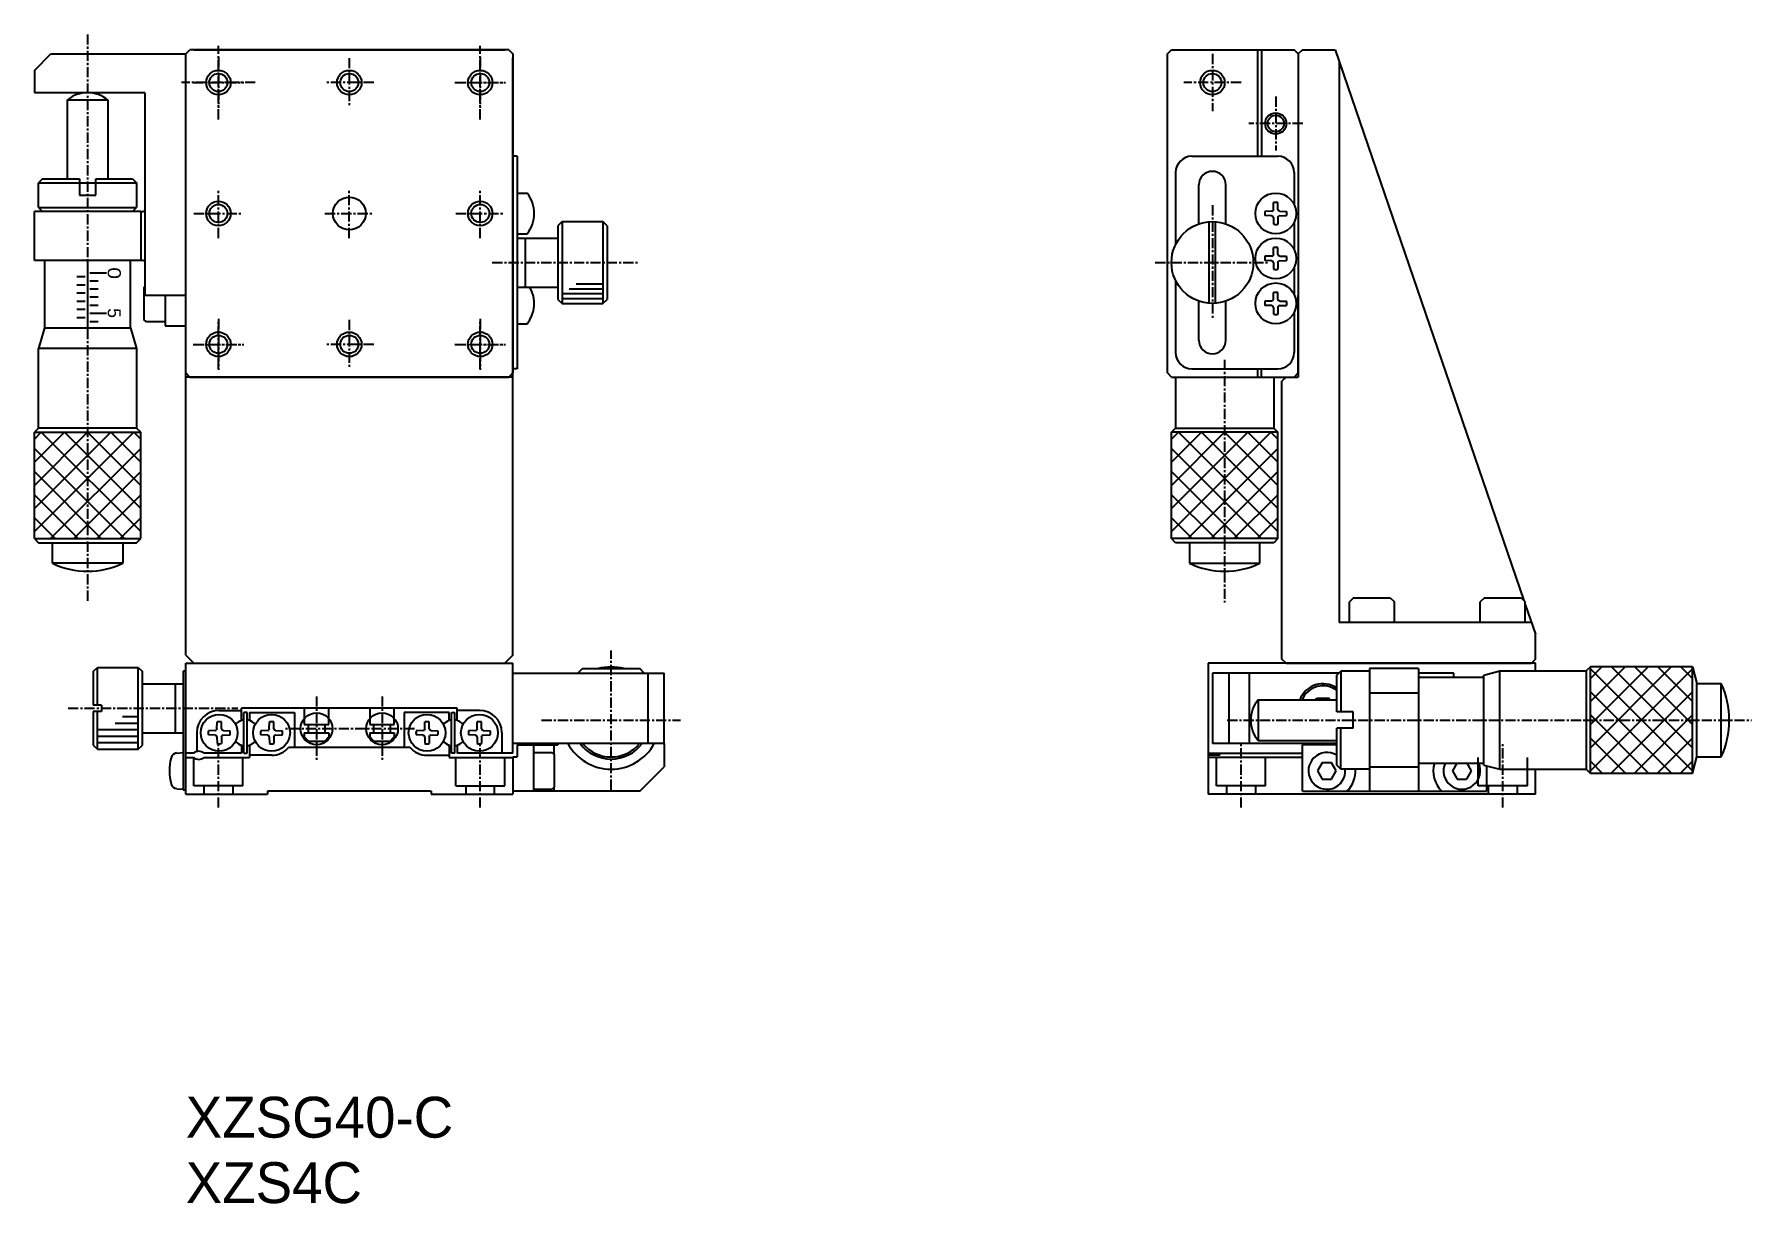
# Model space of a CAD drawing. Extents: x 103 to 313, y 55 to 198.
import ezdxf

# ---------------------------------------------------------------- set-up
doc = ezdxf.new("R2010")
doc.units = 0
doc.linetypes.add('CENTER', pattern=[2, 1.25, -0.25, 0.25, -0.25])
doc.layers.get('0').update_dxf_attribs({"linetype": 'CONTINUOUS'})
doc.layers.add('CENTER', color=1, linetype='CENTER')

msp = doc.modelspace()

# ---------------------------------------------------------------- linework, layer by layer
at = {"color": 7, "linetype": 'CONTINUOUS'}
for p, q in [((103.09, 193.74), (105.09, 195.74)), ((105.09, 195.74), (121.59, 195.74)), ((121.59, 195.74), (122.09, 196.24)), ((121.59, 156.74), (121.59, 195.74)), ((121.59, 122.24), (121.59, 195.24)), ((161.09, 196.24), (122.09, 196.24)), ((122.59, 196.24), (160.59, 196.24)), ((161.09, 196.24), (161.59, 195.74)), ((161.59, 195.74), (161.59, 156.74)), ((161.59, 122.24), (161.59, 195.24)), ((241.59, 195.74), (242.09, 196.24)), ((241.59, 156.74), (241.59, 195.74)), ((242.09, 196.24), (257.09, 196.24)), ((252.59, 196.24), (252.59, 183.24)), ((253.09, 196.24), (253.09, 183.24)), ((257.59, 195.74), (257.09, 196.24)), ((257.59, 195.74), (257.09, 196.24)), ((258.09, 196.24), (257.59, 195.74)), ((257.59, 195.74), (257.59, 186.24)), ((257.59, 195.74), (257.59, 156.24)), ((258.09, 196.24), (262.09, 196.24)), ((262.09, 196.24), (285.18, 128.91)), ((103.09, 193.74), (103.09, 190.99)), ((262.59, 194.79), (262.59, 126.24)), ((116.59, 190.99), (103.09, 190.99)), ((107.09, 190.12), (107.09, 180.49)), ((107.09, 190.12), (112.09, 190.12)), ((112.09, 190.12), (112.09, 180.49)), ((116.59, 190.99), (116.59, 166.24)), ((162.09, 183.24), (161.59, 183.24)), ((162.09, 183.24), (162.09, 157.24)), ((244.59, 183.24), (255.09, 183.24)), ((242.59, 181.24), (242.59, 172.42)), ((257.09, 181.24), (257.09, 177.33)), ((104.09, 180.49), (103.59, 179.99)), ((103.59, 176.99), (103.59, 179.99)), ((103.59, 179.99), (108.59, 179.99)), ((104.09, 180.49), (108.59, 180.49)), ((108.59, 180.49), (108.59, 178.49)), ((108.59, 179.99), (110.59, 179.99)), ((108.59, 178.49), (110.59, 178.49)), ((110.59, 178.49), (110.59, 180.49)), ((110.59, 180.49), (115.09, 180.49)), ((110.59, 179.99), (115.59, 179.99)), ((115.09, 180.49), (115.59, 179.99)), ((115.59, 179.99), (115.59, 176.99)), ((162.09, 178.74), (163.31, 178.74)), ((245.44, 175.03), (245.44, 179.74)), ((248.74, 174.89), (248.74, 179.74)), ((103.09, 170.49), (103.09, 176.49)), ((116.09, 176.49), (103.09, 176.49)), ((103.59, 176.99), (104.09, 176.49)), ((103.59, 176.99), (115.59, 176.99)), ((115.09, 176.49), (115.59, 176.99)), ((116.09, 176.49), (116.09, 170.49)), ((254.36, 176.52), (253.51, 176.5)), ((254.36, 176.52), (254.49, 176.58)), ((254.56, 176.74), (254.49, 176.58)), ((254.56, 176.74), (254.58, 177.57)), ((255.11, 176.74), (255.1, 177.57)), ((255.11, 176.74), (255.19, 176.58)), ((255.32, 176.52), (255.19, 176.58)), ((255.32, 176.52), (256.16, 176.5)), ((167.59, 175.24), (167.09, 174.74)), ((167.09, 174.74), (167.09, 165.74)), ((167.59, 175.24), (172.59, 175.24)), ((167.59, 175.24), (167.59, 165.24)), ((173.09, 174.74), (172.59, 175.24)), ((172.59, 175.24), (172.59, 165.24)), ((173.09, 174.74), (173.09, 165.74)), ((246.69, 165.26), (246.69, 175.23)), ((247.49, 165.26), (247.49, 175.23)), ((254.36, 175.97), (253.51, 175.98)), ((254.36, 175.97), (254.49, 175.91)), ((254.56, 175.74), (254.49, 175.91)), ((254.56, 175.74), (254.58, 174.92)), ((255.11, 175.74), (255.1, 174.92)), ((255.11, 175.74), (255.19, 175.91)), ((255.32, 175.97), (255.19, 175.91)), ((255.32, 175.97), (256.16, 175.98)), ((257.09, 175.15), (257.09, 171.83)), ((162.09, 173.74), (163.31, 173.74)), ((162.09, 173.24), (167.09, 173.24)), ((163.09, 173.24), (163.09, 167.24)), ((116.09, 170.49), (103.09, 170.49)), ((104.34, 170.49), (104.34, 162.24)), ((114.84, 162.24), (114.84, 170.49)), ((254.36, 171.02), (253.51, 171)), ((254.36, 170.47), (253.51, 170.48)), ((254.36, 171.02), (254.49, 171.08)), ((254.36, 170.47), (254.49, 170.41)), ((254.56, 171.24), (254.49, 171.08)), ((254.56, 170.24), (254.49, 170.41)), ((254.56, 171.24), (254.58, 172.07)), ((254.56, 170.24), (254.58, 169.42)), ((255.11, 171.24), (255.1, 172.07)), ((255.11, 170.24), (255.1, 169.42)), ((255.11, 171.24), (255.19, 171.08)), ((255.11, 170.24), (255.19, 170.41)), ((255.32, 171.02), (255.19, 171.08)), ((255.32, 170.47), (255.19, 170.41)), ((255.32, 171.02), (256.16, 171)), ((255.32, 170.47), (256.16, 170.48)), ((242.59, 168.06), (242.59, 159.24)), ((257.09, 169.65), (257.09, 166.33)), ((116.49, 167.19), (116.59, 167.29)), ((116.49, 167.19), (116.49, 163.29)), ((116.59, 166.24), (121.59, 166.24)), ((119.09, 166.24), (119.09, 162.49)), ((162.09, 167.24), (167.09, 167.24)), ((254.56, 165.74), (254.58, 166.57)), ((255.11, 165.74), (255.1, 166.57)), ((257.59, 156.74), (257.59, 166.24)), ((167.09, 165.74), (167.59, 165.24)), ((167.59, 165.24), (172.59, 165.24)), ((172.59, 165.24), (173.09, 165.74)), ((245.44, 160.74), (245.44, 165.46)), ((248.74, 160.74), (248.74, 165.6)), ((254.36, 165.52), (253.51, 165.5)), ((254.36, 164.97), (253.51, 164.98)), ((254.36, 165.52), (254.49, 165.58)), ((254.36, 164.97), (254.49, 164.91)), ((254.56, 165.74), (254.49, 165.58)), ((254.56, 164.74), (254.49, 164.91)), ((254.56, 164.74), (254.58, 163.92)), ((255.11, 164.74), (255.1, 163.92)), ((255.11, 165.74), (255.19, 165.58)), ((255.11, 164.74), (255.19, 164.91)), ((255.32, 165.52), (255.19, 165.58)), ((255.32, 164.97), (255.19, 164.91)), ((255.32, 165.52), (256.16, 165.5)), ((255.32, 164.97), (256.16, 164.98)), ((257.09, 164.15), (257.09, 159.24)), ((104.34, 162.24), (103.59, 159.74)), ((104.34, 162.24), (114.84, 162.24)), ((114.84, 162.24), (115.59, 159.74)), ((116.79, 162.99), (116.49, 163.29)), ((119.09, 162.99), (116.79, 162.99)), ((119.09, 162.49), (121.59, 162.49)), ((162.09, 162.74), (163.31, 162.74)), ((103.55, 159.74), (103.55, 149.99)), ((115.59, 159.74), (103.59, 159.74)), ((115.59, 159.74), (115.59, 149.99)), ((122.09, 156.24), (121.59, 156.74)), ((161.59, 156.24), (121.59, 156.24)), ((122.09, 156.24), (161.09, 156.24)), ((161.59, 156.74), (161.09, 156.24)), ((162.09, 157.24), (161.59, 157.24)), ((242.09, 156.24), (241.59, 156.74)), ((242.09, 156.24), (257.09, 156.24)), ((242.59, 156.24), (242.59, 149.99)), ((244.59, 157.24), (255.09, 157.24)), ((252.59, 157.24), (252.59, 156.24)), ((253.09, 156.24), (253.09, 157.24)), ((254.62, 156.24), (254.62, 149.99)), ((256.09, 156.24), (255.59, 155.74)), ((255.59, 121.74), (255.59, 155.74)), ((256.09, 156.24), (257.59, 156.24)), ((257.59, 156.74), (257.09, 156.24)), ((257.59, 156.74), (257.09, 156.24)), ((103.59, 149.99), (103.09, 149.49)), ((103.09, 136.49), (103.09, 149.49)), ((103.09, 149.49), (116.09, 149.49)), ((115.59, 149.99), (103.59, 149.99)), ((116.09, 149.49), (115.59, 149.99)), ((116.09, 136.49), (116.09, 149.49)), ((242.09, 149.49), (242.59, 149.99)), ((242.09, 136.49), (242.09, 149.49)), ((255.09, 149.49), (242.09, 149.49)), ((242.59, 149.99), (254.59, 149.99)), ((254.59, 149.99), (255.09, 149.49)), ((255.09, 136.49), (255.09, 149.49)), ((103.09, 136.49), (103.59, 135.99)), ((103.09, 136.49), (116.09, 136.49)), ((115.59, 135.99), (116.09, 136.49)), ((242.59, 135.99), (242.09, 136.49)), ((255.09, 136.49), (242.09, 136.49)), ((255.09, 136.49), (254.59, 135.99)), ((103.59, 135.99), (115.59, 135.99)), ((105.29, 133.49), (105.29, 135.99)), ((113.89, 135.99), (113.89, 133.49)), ((254.59, 135.99), (242.59, 135.99)), ((244.29, 135.99), (244.29, 133.49)), ((252.89, 133.49), (252.89, 135.99)), ((113.89, 133.49), (105.29, 133.49)), ((244.29, 133.49), (252.89, 133.49)), ((264.34, 129.24), (263.84, 128.74)), ((263.84, 126.24), (263.84, 128.74)), ((264.34, 129.24), (268.84, 129.24)), ((268.84, 129.24), (269.34, 128.74)), ((269.34, 126.24), (269.34, 128.74)), ((280.34, 129.24), (279.84, 128.74)), ((279.84, 126.24), (279.84, 128.74)), ((280.34, 129.24), (284.84, 129.24)), ((284.84, 129.24), (285.34, 128.74)), ((285.34, 126.24), (285.34, 128.74)), ((285.34, 128.43), (286.59, 124.79)), ((286.09, 126.24), (262.59, 126.24)), ((286.59, 121.74), (286.59, 124.79)), ((121.59, 122.24), (122.59, 121.24)), ((161.59, 122.24), (160.59, 121.24)), ((110.29, 120.24), (110.79, 120.74)), ((110.29, 120.24), (110.29, 116.14)), ((110.79, 120.74), (115.79, 120.74)), ((115.79, 120.74), (116.29, 120.24)), ((116.29, 111.24), (116.29, 120.24)), ((121.59, 120.29), (121.29, 120.29)), ((121.29, 120.29), (121.29, 105.79)), ((121.59, 105.24), (121.59, 121.24)), ((121.59, 121.24), (161.59, 121.24)), ((122.59, 121.24), (160.59, 121.24)), ((161.59, 110.24), (161.59, 121.24)), ((161.59, 120.04), (180.09, 120.04)), ((169.54, 120.04), (170.09, 120.59)), ((170.09, 120.59), (177.09, 120.59)), ((177.64, 120.04), (177.09, 120.59)), ((178.09, 120.04), (178.09, 111.44)), ((180.09, 111.44), (180.09, 120.04)), ((286.59, 121.24), (246.59, 121.24)), ((246.59, 121.24), (246.59, 105.24)), ((247.09, 120.04), (247.09, 111.44)), ((262.54, 120.04), (247.09, 120.04)), ((249.09, 120.04), (249.09, 111.44)), ((251.59, 120.04), (251.59, 111.44)), ((256.09, 121.24), (255.59, 121.74)), ((256.09, 121.24), (286.09, 121.24)), ((262.29, 119.79), (262.79, 120.29)), ((262.29, 115.29), (262.29, 119.79)), ((266.29, 120.29), (262.79, 120.29)), ((266.29, 120.59), (266.29, 105.59)), ((272.29, 120.59), (266.29, 120.59)), ((272.29, 120.59), (272.29, 105.59)), ((276.59, 120.04), (272.29, 120.04)), ((276.59, 119.54), (276.59, 120.04)), ((280.29, 119.79), (282.22, 120.31)), ((280.29, 108.79), (280.29, 119.79)), ((282.22, 120.31), (292.79, 120.31)), ((282.22, 108.28), (282.22, 120.28)), ((286.59, 121.74), (286.09, 121.24)), ((286.59, 120.31), (286.59, 121.24)), ((293.29, 120.81), (292.79, 120.31)), ((292.79, 120.31), (292.79, 108.28)), ((305.79, 120.81), (293.29, 120.81)), ((305.79, 120.81), (306.29, 118.79)), ((116.29, 118.74), (121.29, 118.74)), ((120.29, 118.74), (120.29, 112.74)), ((272.29, 117.59), (266.29, 117.59)), ((272.29, 119.54), (280.29, 119.54)), ((306.29, 118.79), (309.29, 118.79)), ((306.29, 109.79), (306.29, 118.79)), ((111.29, 116.14), (110.29, 116.14)), ((111.29, 116.14), (111.29, 115.34)), ((125.69, 115.49), (128.39, 115.49)), ((154.79, 115.74), (128.39, 115.74)), ((128.39, 114.29), (128.39, 115.74)), ((136.09, 115.74), (136.09, 113.74)), ((139.09, 113.74), (139.09, 115.74)), ((144.09, 115.74), (144.09, 113.74)), ((147.09, 113.74), (147.09, 115.74)), ((154.79, 114.29), (154.79, 115.74)), ((157.49, 115.49), (154.79, 115.49)), ((252.67, 116.79), (262.29, 116.79)), ((259.75, 116.79), (259.87, 116.99)), ((259.87, 116.99), (261.31, 116.99)), ((261.43, 116.79), (261.31, 116.99)), ((111.29, 115.34), (110.29, 115.34)), ((110.29, 115.34), (110.29, 111.24)), ((125.41, 113.24), (125.43, 114.07)), ((125.96, 113.24), (125.95, 114.07)), ((128.09, 114.12), (128.39, 114.29)), ((129.09, 115.24), (128.69, 115.24)), ((128.69, 110.24), (128.69, 115.24)), ((129.09, 110.24), (129.09, 115.24)), ((129.39, 115.24), (134.89, 115.24)), ((129.39, 115.24), (129.39, 114.29)), ((129.68, 114.12), (129.39, 114.29)), ((131.81, 113.24), (131.83, 114.07)), ((132.36, 113.24), (132.35, 114.07)), ((134.89, 115.24), (134.89, 110.94)), ((136.09, 113.74), (139.09, 113.74)), ((136.59, 112.74), (136.59, 113.74)), ((138.59, 113.74), (138.59, 112.74)), ((144.09, 113.74), (147.09, 113.74)), ((144.59, 112.74), (144.59, 113.74)), ((146.59, 113.74), (146.59, 112.74)), ((153.79, 115.24), (148.29, 115.24)), ((148.29, 115.24), (148.29, 110.94)), ((150.81, 113.24), (150.83, 114.07)), ((151.36, 113.24), (151.35, 114.07)), ((153.49, 114.12), (153.79, 114.29)), ((153.79, 114.29), (153.79, 115.24)), ((154.09, 115.24), (154.49, 115.24)), ((154.09, 110.24), (154.09, 115.24)), ((154.49, 110.24), (154.49, 115.24)), ((154.79, 114.29), (155.08, 114.12)), ((157.21, 113.24), (157.23, 114.07)), ((157.76, 113.24), (157.75, 114.07)), ((264.29, 115.29), (262.29, 115.29)), ((264.29, 113.29), (264.29, 115.29)), ((116.29, 112.74), (121.29, 112.74)), ((122.94, 112.74), (122.94, 110.46)), ((125.21, 113.02), (124.36, 113)), ((125.21, 112.47), (124.36, 112.48)), ((125.21, 113.02), (125.34, 113.08)), ((125.21, 112.47), (125.34, 112.41)), ((125.41, 113.24), (125.34, 113.08)), ((125.41, 112.24), (125.34, 112.41)), ((125.41, 112.24), (125.43, 111.42)), ((125.96, 112.24), (125.95, 111.42)), ((125.96, 113.24), (126.04, 113.08)), ((125.96, 112.24), (126.04, 112.41)), ((126.17, 113.02), (126.04, 113.08)), ((126.17, 112.47), (126.04, 112.41)), ((126.17, 113.02), (127.01, 113)), ((126.17, 112.47), (127.01, 112.48)), ((128.09, 111.36), (128.39, 111.19)), ((129.68, 111.36), (129.39, 111.19)), ((131.61, 113.02), (130.76, 113)), ((131.61, 112.47), (130.76, 112.48)), ((131.61, 113.02), (131.74, 113.08)), ((131.61, 112.47), (131.74, 112.41)), ((131.81, 113.24), (131.74, 113.08)), ((131.81, 112.24), (131.74, 112.41)), ((131.81, 112.24), (131.83, 111.42)), ((132.36, 112.24), (132.35, 111.42)), ((132.36, 113.24), (132.44, 113.08)), ((132.36, 112.24), (132.44, 112.41)), ((132.57, 113.02), (132.44, 113.08)), ((132.57, 112.47), (132.44, 112.41)), ((132.57, 113.02), (133.41, 113)), ((132.57, 112.47), (133.41, 112.48)), ((136.09, 112.74), (139.09, 112.74)), ((136.09, 112.74), (136.09, 112.24)), ((136.59, 111.74), (136.09, 112.24)), ((136.59, 111.74), (138.59, 111.74)), ((138.59, 111.74), (139.09, 112.24)), ((139.09, 112.74), (139.09, 112.24)), ((144.09, 112.74), (147.09, 112.74)), ((144.09, 112.74), (144.09, 112.24)), ((144.59, 111.74), (144.09, 112.24)), ((144.59, 111.74), (146.59, 111.74)), ((146.59, 111.74), (147.09, 112.24)), ((147.09, 112.74), (147.09, 112.24)), ((150.61, 113.02), (149.76, 113)), ((150.61, 112.47), (149.76, 112.48)), ((150.61, 113.02), (150.74, 113.08)), ((150.61, 112.47), (150.74, 112.41)), ((150.81, 113.24), (150.74, 113.08)), ((150.81, 112.24), (150.74, 112.41)), ((150.81, 112.24), (150.83, 111.42)), ((151.36, 112.24), (151.35, 111.42)), ((151.36, 113.24), (151.44, 113.08)), ((151.36, 112.24), (151.44, 112.41)), ((151.57, 113.02), (151.44, 113.08)), ((151.57, 112.47), (151.44, 112.41)), ((151.57, 113.02), (152.41, 113)), ((151.57, 112.47), (152.41, 112.48)), ((153.49, 111.36), (153.79, 111.19)), ((155.08, 111.36), (154.79, 111.19)), ((157.01, 113.02), (156.16, 113)), ((157.01, 112.47), (156.16, 112.48)), ((157.01, 113.02), (157.14, 113.08)), ((157.01, 112.47), (157.14, 112.41)), ((157.21, 113.24), (157.14, 113.08)), ((157.21, 112.24), (157.14, 112.41)), ((157.21, 112.24), (157.23, 111.42)), ((157.76, 112.24), (157.75, 111.42)), ((157.76, 113.24), (157.84, 113.08)), ((157.76, 112.24), (157.84, 112.41)), ((157.97, 113.02), (157.84, 113.08)), ((157.97, 112.47), (157.84, 112.41)), ((157.97, 113.02), (158.81, 113)), ((157.97, 112.47), (158.81, 112.48)), ((160.24, 112.74), (160.24, 110.24)), ((180.09, 111.44), (161.59, 111.44)), ((162.09, 111.29), (167.09, 111.29)), ((162.09, 111.29), (162.09, 109.79)), ((164.09, 111.29), (164.09, 105.59)), ((166.59, 111.29), (166.59, 110.14)), ((167.09, 111.44), (167.09, 111.29)), ((180.09, 111.44), (180.09, 108.59)), ((262.29, 111.44), (247.09, 111.44)), ((252.67, 111.79), (262.29, 111.79)), ((258.09, 105.59), (258.09, 111.29)), ((262.29, 111.29), (258.09, 111.29)), ((264.29, 113.29), (262.29, 113.29)), ((262.29, 108.79), (262.29, 113.29)), ((110.29, 111.24), (110.79, 110.74)), ((110.79, 110.74), (115.79, 110.74)), ((115.79, 110.74), (116.29, 111.24)), ((120.51, 110.27), (121.29, 110.34)), ((122.53, 110.24), (121.59, 110.24)), ((121.59, 109.74), (122.53, 109.74)), ((128.39, 110.24), (123.85, 110.24)), ((123.85, 109.74), (129.39, 109.74)), ((128.39, 111.19), (128.39, 110.24)), ((128.69, 110.24), (129.09, 110.24)), ((129.39, 111.19), (129.39, 109.74)), ((132.09, 109.99), (129.39, 109.99)), ((149.01, 110.94), (134.17, 110.94)), ((151.09, 109.99), (153.79, 109.99)), ((153.79, 111.19), (153.79, 109.74)), ((153.79, 109.74), (161.59, 109.74)), ((154.49, 110.24), (154.09, 110.24)), ((154.79, 111.19), (154.79, 110.24)), ((161.59, 110.24), (154.79, 110.24)), ((161.59, 109.79), (162.09, 109.79)), ((161.59, 109.74), (161.59, 105.24)), ((164.09, 110.34), (166.39, 110.34)), ((164.09, 110.34), (164.09, 105.84)), ((166.39, 110.34), (166.69, 110.04)), ((166.69, 106.14), (166.69, 110.04)), ((246.59, 110.24), (258.09, 110.24)), ((247.99, 109.99), (246.59, 109.99)), ((258.09, 109.74), (246.59, 109.74)), ((247.99, 109.99), (247.99, 110.24)), ((305.79, 107.78), (306.29, 109.79)), ((306.29, 109.79), (309.29, 109.79)), ((177.09, 105.59), (180.09, 108.59)), ((260.51, 109.09), (259.93, 108.09)), ((259.93, 108.09), (260.51, 107.09)), ((261.67, 109.09), (260.51, 109.09)), ((260.51, 107.09), (261.67, 107.09)), ((262.24, 108.09), (261.67, 109.09)), ((261.67, 107.09), (262.24, 108.09)), ((262.79, 108.29), (262.29, 108.79)), ((266.29, 108.29), (262.79, 108.29)), ((266.29, 108.59), (272.29, 108.59)), ((272.29, 109.04), (280.29, 109.04)), ((276.98, 109.04), (276.43, 108.09)), ((276.43, 108.09), (277.01, 107.09)), ((276.98, 109.04), (277.01, 109.09)), ((277.01, 107.09), (278.17, 107.09)), ((278.19, 109.04), (278.17, 109.09)), ((278.74, 108.09), (278.17, 107.09)), ((278.19, 109.04), (278.74, 108.09)), ((280.29, 108.79), (282.22, 108.28)), ((280.59, 108.71), (280.59, 105.59)), ((282.22, 108.28), (292.79, 108.28)), ((286.59, 105.24), (286.59, 108.28)), ((293.29, 107.78), (292.79, 108.28)), ((305.79, 107.78), (293.29, 107.78)), ((120.51, 105.91), (121.29, 105.84)), ((121.29, 105.79), (121.59, 105.79)), ((121.59, 105.24), (131.59, 105.24)), ((151.59, 105.59), (131.59, 105.59)), ((131.59, 105.59), (131.59, 105.24)), ((151.59, 105.59), (151.59, 105.24)), ((151.59, 105.24), (161.59, 105.24)), ((177.09, 105.59), (161.59, 105.59)), ((164.09, 105.84), (166.39, 105.84)), ((166.69, 106.14), (166.39, 105.84)), ((166.59, 106.04), (166.59, 105.59)), ((286.59, 105.24), (246.59, 105.24)), ((258.09, 105.59), (280.59, 105.59))]:
    msp.add_line(p, q, dxfattribs=at)
at = {"color": 3, "linetype": 'CONTINUOUS'}
for p, q in [((109.59, 170.49), (109.59, 162.49)), ((109.29, 168.49), (108.29, 168.49)), ((109.89, 168.99), (111.89, 168.99)), ((109.89, 167.99), (110.89, 167.99)), ((109.29, 167.49), (108.29, 167.49)), ((109.29, 166.49), (108.29, 166.49)), ((110.89, 166.99), (109.89, 166.99)), ((110.89, 165.99), (109.89, 165.99)), ((167.59, 166.44), (172.59, 166.44)), ((167.59, 165.84), (172.59, 165.84)), ((168.45, 167.04), (172.59, 167.04)), ((169.32, 167.64), (172.59, 167.64)), ((109.29, 165.49), (108.29, 165.49)), ((109.29, 164.49), (108.29, 164.49)), ((110.89, 164.99), (109.89, 164.99)), ((111.89, 163.99), (109.89, 163.99)), ((109.29, 163.49), (108.29, 163.49)), ((110.89, 162.99), (109.89, 162.99)), ((103.09, 137.34), (115.25, 149.49)), ((103.09, 140.16), (112.42, 149.49)), ((103.09, 142.99), (109.59, 149.49)), ((103.09, 145.82), (106.76, 149.49)), ((103.09, 148.65), (103.93, 149.49)), ((103.93, 149.49), (116.09, 137.34)), ((106.76, 149.49), (116.09, 140.16)), ((109.59, 149.49), (116.09, 142.99)), ((112.42, 149.49), (116.09, 145.82)), ((115.25, 149.49), (116.09, 148.65)), ((254.25, 149.49), (242.09, 137.34)), ((251.42, 149.49), (242.09, 140.16)), ((248.59, 149.49), (242.09, 142.99)), ((245.76, 149.49), (242.09, 145.82)), ((242.93, 149.49), (242.09, 148.65)), ((255.09, 137.34), (242.93, 149.49)), ((255.09, 140.16), (245.76, 149.49)), ((255.09, 142.99), (248.59, 149.49)), ((255.09, 145.82), (251.42, 149.49)), ((255.09, 148.65), (254.25, 149.49)), ((103.09, 147.51), (114.1, 136.49)), ((105.07, 136.49), (116.09, 147.51)), ((253.1, 136.49), (242.09, 147.51)), ((255.09, 147.51), (244.07, 136.49)), ((103.09, 144.68), (111.27, 136.49)), ((107.9, 136.49), (116.09, 144.68)), ((250.27, 136.49), (242.09, 144.68)), ((255.09, 144.68), (246.9, 136.49)), ((103.09, 141.85), (108.45, 136.49)), ((110.73, 136.49), (116.09, 141.85)), ((247.45, 136.49), (242.09, 141.85)), ((255.09, 141.85), (249.73, 136.49)), ((103.09, 139.02), (105.62, 136.49)), ((113.56, 136.49), (116.09, 139.02)), ((244.62, 136.49), (242.09, 139.02)), ((255.09, 139.02), (252.56, 136.49)), ((110.79, 116.14), (110.79, 120.74)), ((115.79, 110.74), (115.79, 120.74)), ((262.79, 120.29), (262.79, 115.29)), ((293.29, 107.78), (293.29, 120.81)), ((293.29, 116.57), (297.53, 120.81)), ((293.29, 113.74), (300.36, 120.81)), ((293.29, 110.91), (303.19, 120.81)), ((293.29, 119.4), (294.7, 120.81)), ((293.29, 120.58), (305.79, 108.08)), ((293.29, 108.08), (305.79, 120.58)), ((295.89, 120.81), (305.79, 110.91)), ((298.72, 120.81), (305.79, 113.74)), ((301.55, 120.81), (305.79, 116.57)), ((304.37, 120.81), (305.79, 119.4)), ((305.79, 107.78), (305.79, 120.81)), ((293.29, 117.75), (303.27, 107.78)), ((295.81, 107.78), (305.79, 117.75)), ((309.29, 109.79), (309.29, 118.79)), ((252.67, 116.79), (252.67, 111.79)), ((110.79, 110.74), (110.79, 115.34)), ((112.97, 113.94), (115.79, 113.94)), ((113.88, 114.74), (115.79, 114.74)), ((293.29, 114.93), (300.44, 107.78)), ((298.64, 107.78), (305.79, 114.93)), ((110.79, 113.14), (115.79, 113.14)), ((110.79, 112.34), (115.79, 112.34)), ((110.79, 111.54), (115.79, 111.54)), ((262.79, 108.29), (262.79, 113.29)), ((293.29, 112.1), (297.61, 107.78)), ((301.47, 107.78), (305.79, 112.1)), ((122.59, 106.24), (122.59, 109.69)), ((128.59, 106.24), (128.59, 109.74)), ((154.59, 106.24), (154.59, 109.74)), ((160.59, 106.24), (160.59, 109.74)), ((247.59, 106.24), (247.59, 109.74)), ((253.59, 106.24), (253.59, 109.74)), ((279.59, 106.24), (279.59, 109.74)), ((285.59, 106.24), (285.59, 109.74)), ((293.29, 109.27), (294.78, 107.78)), ((304.29, 107.78), (305.79, 109.27)), ((128.59, 106.24), (122.59, 106.24)), ((123.84, 105.24), (123.84, 106.24)), ((127.34, 106.24), (127.34, 105.24)), ((154.59, 106.24), (160.59, 106.24)), ((155.84, 106.24), (155.84, 105.24)), ((159.34, 105.24), (159.34, 106.24)), ((253.59, 106.24), (247.59, 106.24)), ((248.84, 105.24), (248.84, 106.24)), ((252.34, 106.24), (252.34, 105.24)), ((285.59, 106.24), (279.59, 106.24)), ((280.84, 105.24), (280.84, 106.24)), ((284.34, 106.24), (284.34, 105.24))]:
    msp.add_line(p, q, dxfattribs=at)
for centre, radius in [((125.59, 192.24), 1.5), ((141.59, 192.24), 1.5), ((157.59, 192.24), 1.5), ((247.09, 192.24), 1.5), ((254.84, 187.24), 1.3), ((125.59, 176.24), 1.5), ((157.59, 176.24), 1.5), ((125.59, 160.24), 1.5), ((141.59, 160.24), 1.5), ((157.59, 160.24), 1.5), ((137.59, 113.24), 1.95), ((145.59, 113.24), 1.95)]:
    msp.add_circle(centre, radius, dxfattribs=at)
at = {"color": 7, "linetype": 'CONTINUOUS'}
for centre, radius in [((125.59, 192.24), 1.1), ((141.59, 192.24), 1.1), ((157.59, 192.24), 1.1), ((247.09, 192.24), 1.1), ((254.84, 187.24), 1), ((254.84, 176.24), 2.5), ((125.59, 176.24), 1.1), ((141.59, 176.24), 2), ((157.59, 176.24), 1.1), ((247.09, 170.24), 5), ((254.84, 170.74), 2.5), ((254.84, 165.24), 2.5), ((125.59, 160.24), 1.1), ((141.59, 160.24), 1.1), ((157.59, 160.24), 1.1), ((125.69, 112.74), 2.25), ((132.09, 112.74), 2.25), ((151.09, 112.74), 2.25), ((157.49, 112.74), 2.25)]:
    msp.add_circle(centre, radius, dxfattribs=at)
for centre, radius, start, end in [((109.59, 186.99), 4, 51.3178, 128.6822), ((244.59, 181.24), 2, 90, 180), ((255.09, 181.24), 2, 0, 90), ((247.09, 179.74), 1.65, 0, 180), ((160.19, 176.24), 4, 321.3178, 38.6822), ((116.09, 179.49), 3, 270, 279.5941), ((254.84, 176.24), 1.35, 168.8959, 191.1041), ((254.84, 176.24), 1.35, 78.8959, 101.1041), ((254.84, 176.24), 1.35, 348.8959, 11.1041), ((254.84, 176.24), 1.35, 258.8959, 281.1041), ((116.09, 167.49), 3, 80.4059, 90), ((254.84, 170.74), 1.35, 168.8959, 191.1041), ((254.84, 170.74), 1.35, 78.8959, 101.1041), ((254.84, 170.74), 1.35, 348.8959, 11.1041), ((254.84, 170.74), 1.35, 258.8959, 281.1041), ((160.19, 165.24), 4, 321.3178, 30), ((254.84, 165.24), 1.35, 78.8959, 101.1041), ((254.84, 165.24), 1.35, 168.8959, 191.1041), ((254.84, 165.24), 1.35, 258.8959, 281.1041), ((254.84, 165.24), 1.35, 348.8959, 11.1041), ((247.09, 160.74), 1.65, 180, 0), ((244.59, 159.24), 2, 180, 270), ((255.09, 159.24), 2, 270, 0), ((109.59, 142.24), 9.75, 243.8162, 296.1838), ((248.59, 142.24), 9.75, 243.8162, 296.1838), ((173.59, 114.29), 6.5, 75.75, 104.25), ((260.59, 115.74), 3, 55.4819, 159.5127), ((260.59, 115.74), 2.75, 51.8165, 157.5537), ((299.66, 114.29), 10.62, 334.9423, 25.0577), ((125.69, 112.74), 2.75, 90, 180), ((157.49, 112.74), 2.75, 0, 90), ((255.79, 114.29), 4, 141.3178, 218.7225), ((125.69, 112.74), 1.35, 78.8959, 101.1041), ((128.89, 112.74), 1.59, 97.2376, 139.2569), ((129, 112.63), 1.75, 121.3783, 138.8581), ((128.89, 112.74), 1.59, 40.7431, 82.7624), ((128.77, 112.63), 1.75, 41.1419, 58.6217), ((132.09, 112.74), 1.35, 78.8959, 101.1041), ((151.09, 112.74), 1.35, 78.8959, 101.1041), ((154.29, 112.74), 1.59, 97.2376, 139.2569), ((154.4, 112.63), 1.75, 121.3783, 138.8581), ((154.29, 112.74), 1.59, 40.7431, 82.7624), ((154.17, 112.63), 1.75, 41.1419, 58.6217), ((157.49, 112.74), 1.35, 78.8959, 101.1041), ((125.69, 112.74), 1.35, 168.8959, 191.1041), ((125.69, 112.74), 1.35, 258.8959, 281.1041), ((125.69, 112.74), 1.35, 348.8959, 11.1041), ((129, 112.86), 1.75, 221.1419, 238.6217), ((128.89, 112.74), 1.59, 220.7431, 262.7624), ((128.89, 112.74), 1.59, 277.2376, 319.2569), ((128.77, 112.86), 1.75, 301.3783, 318.8581), ((132.09, 112.74), 1.35, 168.8959, 191.1041), ((132.09, 112.74), 1.35, 258.8959, 281.1041), ((132.09, 112.74), 1.35, 348.8959, 11.1041), ((151.09, 112.74), 1.35, 168.8959, 191.1041), ((151.09, 112.74), 1.35, 258.8959, 281.1041), ((151.09, 112.74), 1.35, 348.8959, 11.1041), ((154.4, 112.86), 1.75, 221.1419, 238.6217), ((154.29, 112.74), 1.59, 220.7431, 262.7624), ((154.29, 112.74), 1.59, 277.2376, 319.2569), ((154.17, 112.86), 1.75, 301.3783, 318.8581), ((157.49, 112.74), 1.35, 168.8959, 191.1041), ((157.49, 112.74), 1.35, 258.8959, 281.1041), ((157.49, 112.74), 1.35, 348.8959, 11.1041), ((173.59, 114.29), 6, 208.3593, 331.6407), ((173.59, 114.29), 4.5, 219.2965, 320.7035), ((125.59, 108.09), 6, 164.7184, 195.4427), ((120.58, 109.48), 0.8, 95, 164.5573), ((123.19, 109.49), 1, 48.5904, 131.4096), ((123.19, 110.49), 1, 228.5904, 311.4096), ((132.09, 112.74), 2.75, 270, 319.1148), ((151.09, 112.74), 2.75, 220.8852, 270), ((261.09, 108.09), 2.25, 57.769, 5.0997), ((261.09, 108.09), 3.5, 314.4153, 3.2758), ((277.59, 108.09), 3.5, 164.2507, 225.5847), ((277.59, 108.09), 2.25, 155.025, 24.975), ((120.58, 106.71), 0.8, 195.4427, 265)]:
    msp.add_arc(centre, radius, start, end, dxfattribs=at)
at = {"color": 3, "linetype": 'CONTINUOUS'}
msp.add_arc((173.59, 114.29), 4.75, 216.8699, 323.1301, dxfattribs=at)
at = {"layer": 'CENTER', "color": 1, "linetype": 'CENTER'}
for p, q in [((109.59, 198.14), (109.59, 128.67)), ((125.59, 187.74), (125.59, 196.74)), ((125.59, 195.34), (125.59, 189.14)), ((141.59, 195.24), (141.59, 189.24)), ((157.59, 187.74), (157.59, 196.74)), ((157.59, 195.34), (157.59, 189.14)), ((247.09, 195.74), (247.09, 188.74)), ((130.09, 192.24), (121.09, 192.24)), ((122.49, 192.24), (128.69, 192.24)), ((144.59, 192.24), (138.59, 192.24)), ((154.49, 192.24), (160.69, 192.24)), ((154.59, 192.24), (160.59, 192.24)), ((250.59, 192.24), (243.59, 192.24)), ((254.84, 190.54), (254.84, 183.94)), ((258.14, 187.24), (251.54, 187.24)), ((125.59, 173.24), (125.59, 179.24)), ((141.59, 173.24), (141.59, 179.24)), ((157.59, 173.24), (157.59, 179.24)), ((247.09, 177.24), (247.09, 163.24)), ((122.59, 176.24), (128.59, 176.24)), ((138.59, 176.24), (144.59, 176.24)), ((154.59, 176.24), (160.59, 176.24)), ((159.06, 170.24), (176.96, 170.24)), ((240.09, 170.24), (254.09, 170.24)), ((125.59, 163.34), (125.59, 157.14)), ((125.59, 157.24), (125.59, 163.24)), ((141.59, 163.24), (141.59, 157.24)), ((157.59, 163.34), (157.59, 157.14)), ((157.59, 157.24), (157.59, 163.24)), ((122.49, 160.24), (128.69, 160.24)), ((122.59, 160.24), (128.59, 160.24)), ((144.59, 160.24), (138.59, 160.24)), ((154.49, 160.24), (160.69, 160.24)), ((154.59, 160.24), (160.59, 160.24)), ((248.59, 158.36), (248.59, 128.67)), ((173.59, 105.79), (173.59, 122.79)), ((107.21, 115.74), (127.95, 115.74)), ((137.59, 117.19), (137.59, 109.29)), ((145.59, 117.19), (145.59, 109.29)), ((165.09, 114.29), (182.09, 114.29)), ((248.9, 114.29), (313.01, 114.29)), ((125.59, 103.6), (125.59, 111.54)), ((141.54, 113.24), (133.64, 113.24)), ((149.54, 113.24), (141.64, 113.24)), ((157.59, 103.6), (157.59, 111.54)), ((250.59, 103.6), (250.59, 111.54)), ((282.59, 103.6), (282.59, 111.54))]:
    msp.add_line(p, q, dxfattribs=at)

# ---------------------------------------------------------------- texts
at = {"color": 3, "linetype": 'CONTINUOUS', "width": 1.2}
msp.add_text('0', height=1.6, rotation=270, dxfattribs=at).set_placement((112.06, 169.66))
at = {"color": 3, "linetype": 'CONTINUOUS'}
msp.add_text('5', height=1.6, rotation=270, dxfattribs=at).set_placement((112.06, 164.66))
at = {"color": 7, "linetype": 'CONTINUOUS'}
for s, p in [('XZSG40-C', (121.59, 63.24)), ('XZS4C', (121.59, 55.24))]:
    msp.add_text(s, height=5, dxfattribs=at).set_placement(p)

doc.saveas('drawing.dxf')
